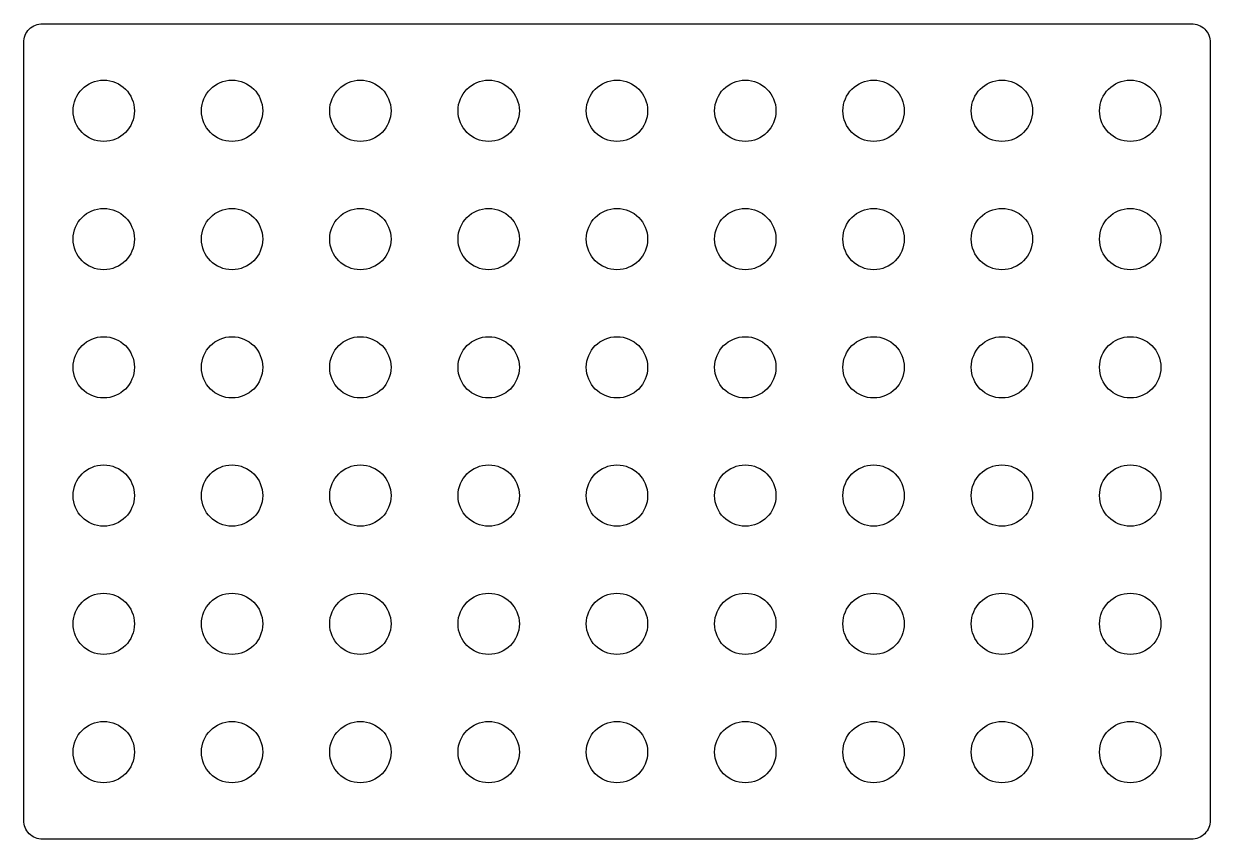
# Model space of a CAD drawing. Header units: millimetres. Extents: x -159 to -33, y 10 to 96.
import ezdxf

# ---------------------------------------------------------------- set-up
doc = ezdxf.new("R2010")
doc.units = ezdxf.units.MM
doc.layers.get('0').update_dxf_attribs({"linetype": 'CONTINUOUS'})

msp = doc.modelspace()

# ---------------------------------------------------------------- linework, layer by layer
msp.add_lwpolyline([(-158.61, 94.12, -0.414214), (-156.61, 96.12), (-34.85, 96.12, -0.414214), (-32.85, 94.12), (-32.85, 11.64, -0.414214), (-34.85, 9.64), (-156.61, 9.64, -0.414214), (-158.61, 11.64)], format="xyb", close=True)
for centre in [(-150.13, 86.88), (-136.53, 86.88), (-122.93, 86.88), (-109.33, 86.88), (-95.73, 86.88), (-82.13, 86.88), (-68.53, 86.88), (-54.93, 86.88), (-41.33, 86.88), (-150.13, 73.28), (-136.53, 73.28), (-122.93, 73.28), (-109.33, 73.28), (-95.73, 73.28), (-82.13, 73.28), (-68.53, 73.28), (-54.93, 73.28), (-41.33, 73.28), (-150.13, 59.68), (-136.53, 59.68), (-122.93, 59.68), (-109.33, 59.68), (-95.73, 59.68), (-82.13, 59.68), (-68.53, 59.68), (-54.93, 59.68), (-41.33, 59.68), (-150.13, 46.08), (-136.53, 46.08), (-122.93, 46.08), (-109.33, 46.08), (-95.73, 46.08), (-82.13, 46.08), (-68.53, 46.08), (-54.93, 46.08), (-41.33, 46.08), (-150.13, 32.48), (-136.53, 32.48), (-122.93, 32.48), (-109.33, 32.48), (-95.73, 32.48), (-82.13, 32.48), (-68.53, 32.48), (-54.93, 32.48), (-41.33, 32.48), (-150.13, 18.88), (-136.53, 18.88), (-122.93, 18.88), (-109.33, 18.88), (-95.73, 18.88), (-82.13, 18.88), (-68.53, 18.88), (-54.93, 18.88), (-41.33, 18.88)]:
    msp.add_circle(centre, 3.25)

doc.saveas('drawing.dxf')
